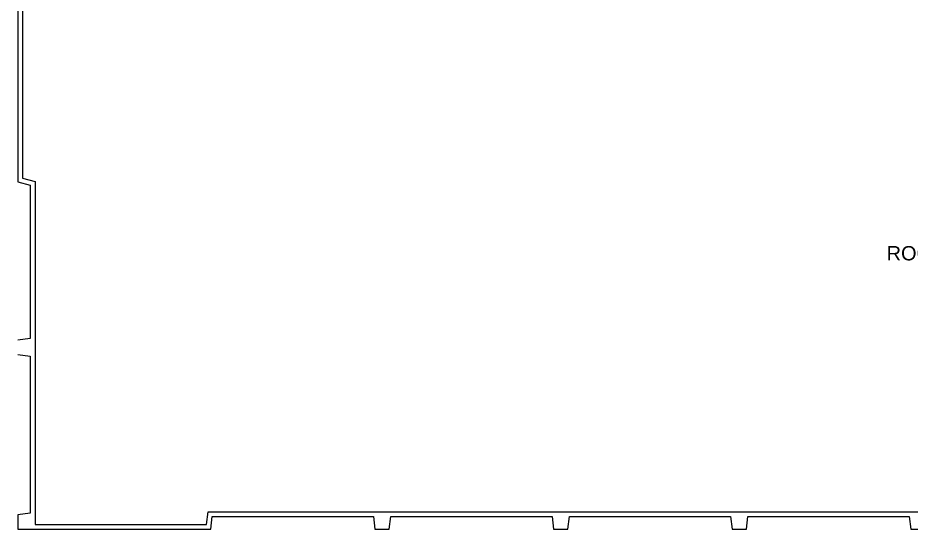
# Model space of a CAD drawing. Extents: x -3175 to 3292, y 161 to 2891.
# Drawn here: x 268 to 1769, y 161 to 1020 of the extents above; entities that cross this region are included whole.
import ezdxf
from ezdxf.enums import TextEntityAlignment as Align

# ---------------------------------------------------------------- set-up
doc = ezdxf.new("R2010")
doc.units = 0
doc.header["$MEASUREMENT"] = 0
for name, color, linetype in [('A-ANNO-TEXT', 4, 'CONTINUOUS'), ('A-ROOF-LEVL-MED', 3, 'CONTINUOUS'), ('A-ROOF-LEVL-THICK', 5, 'CONTINUOUS')]:
    doc.layers.add(name, color=color, linetype=linetype)
doc.styles.add('ARIAL', font='arial.ttf')

msp = doc.modelspace()

# ---------------------------------------------------------------- linework, layer by layer
at = {"layer": 'A-ROOF-LEVL-MED'}
msp.add_lwpolyline([(306.5, 1649.5), (306.5, 1635.5), (300.5, 1635.5), (300.5, 1093.5), (306.5, 1093.5), (306.5, 1071.5), (276.5, 1071.5), (276.5, 1052.5), (276.5, 902.5), (276.5, 751.2), (297.3, 745.6), (297.3, 169.5), (585.4, 169.5), (588.1, 190.5), (2972.9, 190.5)], dxfattribs=at)
at = {"layer": 'A-ROOF-LEVL-THICK'}
for points in [[(298.5, 1649.5), (298.5, 1643.5), (292.5, 1643.5), (292.5, 1085.5), (298.5, 1085.5), (298.5, 1079.5), (268.5, 1079.5), (268.5, 1052.5), (268.5, 902.5), (268.5, 745.1), (289.3, 739.5), (289.3, 481.5), (268.3, 478.9)], [(268.3, 454.9), (289.3, 452.3), (289.3, 188.1), (268.5, 185.5), (268.5, 161.5), (592.5, 161.5), (595.1, 182.5), (865.9, 182.5), (868.5, 161.5), (892.5, 161.5), (895.1, 182.5), (1165.9, 182.5), (1168.5, 161.5), (1192.5, 161.5), (1195.1, 182.5), (1465.9, 182.5), (1468.5, 161.5), (1492.5, 161.5), (1495.1, 182.5), (1765.9, 182.5), (1768.5, 161.5), (1792.5, 161.5)]]:
    msp.add_lwpolyline(points, dxfattribs=at)

# ---------------------------------------------------------------- texts
at = {"layer": 'A-ANNO-TEXT', "style": 'ARIAL'}
msp.add_text('ROOF', height=24, dxfattribs=at).set_placement((1776.5, 613), align=Align.CENTER)

doc.saveas('drawing.dxf')
